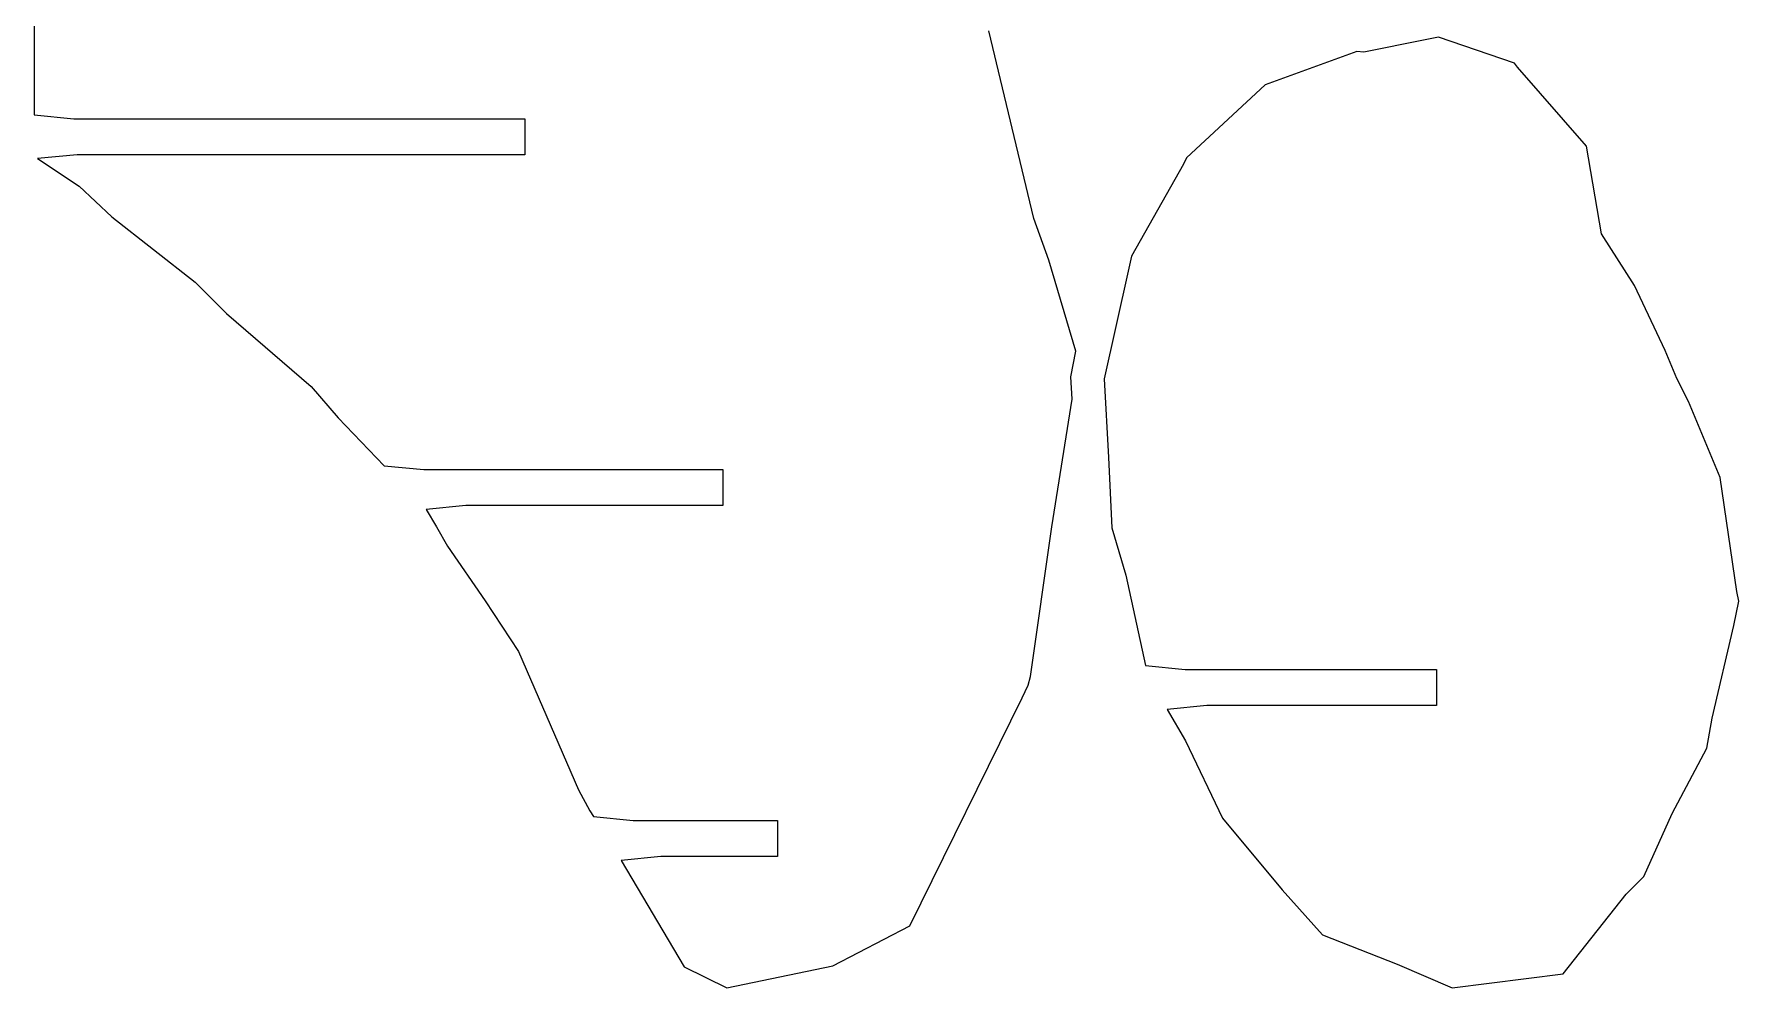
# Model space of a CAD drawing. Header units: inches. Extents: x -5 to 455, y 101 to 489.
# Drawn here: x 263.6 to 455.1, y 101.5 to 208.7 of the extents above; entities that cross this region are included whole.
import ezdxf

# ---------------------------------------------------------------- set-up
doc = ezdxf.new("R2010")
doc.units = ezdxf.units.IN
doc.header["$MEASUREMENT"] = 0
doc.layers.add('boundary', color=7, linetype='Continuous')

# ---------------------------------------------------------------- blocks, each defined once
blk = doc.blocks.new('block 139')
at = {"layer": 'boundary', "color": 5, "lineweight": 25, "true_color": 0x0000ff}
for points in [[(336.62, 103.87), (341.42, 101.49)], [(336.62, 103.87), (341.42, 101.49)], [(336.62, 103.87), (336.62, 103.87)], [(341.42, 101.49), (341.42, 101.49)]]:
    blk.add_lwpolyline(points, dxfattribs=at)
blk = doc.blocks.new('block 140')
at = {"layer": 'boundary', "color": 5, "lineweight": 25, "true_color": 0x0000ff}
for points in [[(341.42, 101.49), (353.32, 103.98)], [(341.42, 101.49), (353.32, 103.98)], [(353.32, 103.98), (353.32, 103.98)], [(341.42, 101.49), (341.42, 101.49)]]:
    blk.add_lwpolyline(points, dxfattribs=at)
blk = doc.blocks.new('block 141')
at = {"layer": 'boundary', "color": 5, "lineweight": 25, "true_color": 0x0000ff}
for points in [[(353.32, 103.98), (361.96, 108.47)], [(353.32, 103.98), (361.96, 108.47)], [(361.96, 108.47), (361.96, 108.47)], [(353.32, 103.98), (353.32, 103.98)]]:
    blk.add_lwpolyline(points, dxfattribs=at)
blk = doc.blocks.new('block 142')
at = {"layer": 'boundary', "color": 5, "lineweight": 25, "true_color": 0x0000ff}
for points in [[(361.96, 108.47), (374.58, 134.07)], [(361.96, 108.47), (374.58, 134.07)], [(374.58, 134.07), (374.58, 134.07)], [(361.96, 108.47), (361.96, 108.47)]]:
    blk.add_lwpolyline(points, dxfattribs=at)
blk = doc.blocks.new('block 143')
at = {"layer": 'boundary', "color": 5, "lineweight": 25, "true_color": 0x0000ff}
for points in [[(374.58, 134.07), (375.28, 135.5)], [(374.58, 134.07), (375.28, 135.5)], [(375.28, 135.5), (375.28, 135.5)], [(374.58, 134.07), (374.58, 134.07)]]:
    blk.add_lwpolyline(points, dxfattribs=at)
blk = doc.blocks.new('block 144')
at = {"layer": 'boundary', "color": 5, "lineweight": 25, "true_color": 0x0000ff}
for points in [[(375.28, 135.5), (375.52, 136.48)], [(375.28, 135.5), (375.52, 136.48)], [(375.52, 136.48), (375.52, 136.48)], [(375.28, 135.5), (375.28, 135.5)]]:
    blk.add_lwpolyline(points, dxfattribs=at)
blk = doc.blocks.new('block 145')
at = {"layer": 'boundary', "color": 5, "lineweight": 25, "true_color": 0x0000ff}
for points in [[(375.52, 136.48), (377.92, 153.29)], [(375.52, 136.48), (377.92, 153.29)], [(377.92, 153.29), (377.92, 153.29)], [(375.52, 136.48), (375.52, 136.48)]]:
    blk.add_lwpolyline(points, dxfattribs=at)
blk = doc.blocks.new('block 146')
at = {"layer": 'boundary', "color": 5, "lineweight": 25, "true_color": 0x0000ff}
for points in [[(377.92, 153.29), (380.22, 167.66)], [(377.92, 153.29), (380.22, 167.66)], [(380.22, 167.66), (380.22, 167.66)], [(377.92, 153.29), (377.92, 153.29)]]:
    blk.add_lwpolyline(points, dxfattribs=at)
blk = doc.blocks.new('block 147')
at = {"layer": 'boundary', "color": 5, "lineweight": 25, "true_color": 0x0000ff}
for points in [[(380.22, 167.66), (380.07, 170.14)], [(380.22, 167.66), (380.07, 170.14)], [(380.07, 170.14), (380.07, 170.14)], [(380.22, 167.66), (380.22, 167.66)]]:
    blk.add_lwpolyline(points, dxfattribs=at)
blk = doc.blocks.new('block 148')
at = {"layer": 'boundary', "color": 5, "lineweight": 25, "true_color": 0x0000ff}
for points in [[(380.07, 170.14), (380.62, 173.05)], [(380.07, 170.14), (380.62, 173.05)], [(380.62, 173.05), (380.62, 173.05)], [(380.07, 170.14), (380.07, 170.14)]]:
    blk.add_lwpolyline(points, dxfattribs=at)
blk = doc.blocks.new('block 149')
at = {"layer": 'boundary', "color": 5, "lineweight": 25, "true_color": 0x0000ff}
for points in [[(380.62, 173.05), (377.59, 183.26)], [(380.62, 173.05), (377.59, 183.26)], [(377.59, 183.26), (377.59, 183.26)], [(380.62, 173.05), (380.62, 173.05)]]:
    blk.add_lwpolyline(points, dxfattribs=at)
blk = doc.blocks.new('block 150')
at = {"layer": 'boundary', "color": 5, "lineweight": 25, "true_color": 0x0000ff}
for points in [[(377.59, 183.26), (375.92, 187.94)], [(377.59, 183.26), (375.92, 187.94)], [(375.92, 187.94), (375.92, 187.94)], [(377.59, 183.26), (377.59, 183.26)]]:
    blk.add_lwpolyline(points, dxfattribs=at)
blk = doc.blocks.new('block 151')
at = {"layer": 'boundary', "color": 5, "lineweight": 25, "true_color": 0x0000ff}
for points in [[(375.92, 187.94), (370.85, 209.02)], [(375.92, 187.94), (370.85, 209.02)], [(370.85, 209.02), (370.85, 209.02)], [(375.92, 187.94), (375.92, 187.94)]]:
    blk.add_lwpolyline(points, dxfattribs=at)
blk = doc.blocks.new('block 201')
at = {"layer": 'boundary', "color": 5, "lineweight": 25, "true_color": 0x0000ff}
for points in [[(263.55, 234.11), (263.55, 199.6)], [(263.55, 234.11), (263.55, 199.6)], [(263.55, 234.11), (263.55, 234.11)], [(263.55, 199.6), (263.55, 199.6)]]:
    blk.add_lwpolyline(points, dxfattribs=at)
blk = doc.blocks.new('block 202')
at = {"layer": 'boundary', "color": 5, "lineweight": 25, "true_color": 0x0000ff}
for points in [[(263.55, 199.6), (268.01, 199.16)], [(263.55, 199.6), (268.01, 199.16)], [(263.55, 199.6), (263.55, 199.6)], [(268.01, 199.16), (268.01, 199.16)]]:
    blk.add_lwpolyline(points, dxfattribs=at)
blk = doc.blocks.new('block 203')
at = {"layer": 'boundary', "color": 5, "lineweight": 25, "true_color": 0x0000ff}
for points in [[(268.01, 199.16), (318.7, 199.16)], [(268.01, 199.16), (318.7, 199.16)], [(268.01, 199.16), (268.01, 199.16)], [(318.7, 199.16), (318.7, 199.16)]]:
    blk.add_lwpolyline(points, dxfattribs=at)
blk = doc.blocks.new('block 204')
at = {"layer": 'boundary', "color": 5, "lineweight": 25, "true_color": 0x0000ff}
for points in [[(318.7, 199.16), (318.7, 195.11)], [(318.7, 199.16), (318.7, 195.11)], [(318.7, 199.16), (318.7, 199.16)], [(318.7, 195.11), (318.7, 195.11)]]:
    blk.add_lwpolyline(points, dxfattribs=at)
blk = doc.blocks.new('block 205')
at = {"layer": 'boundary', "color": 5, "lineweight": 25, "true_color": 0x0000ff}
for points in [[(318.7, 195.11), (268.38, 195.11)], [(318.7, 195.11), (268.38, 195.11)], [(268.38, 195.11), (268.38, 195.11)], [(318.7, 195.11), (318.7, 195.11)]]:
    blk.add_lwpolyline(points, dxfattribs=at)
blk = doc.blocks.new('block 206')
at = {"layer": 'boundary', "color": 5, "lineweight": 25, "true_color": 0x0000ff}
for points in [[(268.38, 195.11), (263.93, 194.67)], [(268.38, 195.11), (263.93, 194.67)], [(263.93, 194.67), (263.93, 194.67)], [(268.38, 195.11), (268.38, 195.11)]]:
    blk.add_lwpolyline(points, dxfattribs=at)
blk = doc.blocks.new('block 207')
at = {"layer": 'boundary', "color": 5, "lineweight": 25, "true_color": 0x0000ff}
for points in [[(263.93, 194.67), (268.62, 191.58)], [(263.93, 194.67), (268.62, 191.58)], [(263.93, 194.67), (263.93, 194.67)], [(268.62, 191.58), (268.62, 191.58)]]:
    blk.add_lwpolyline(points, dxfattribs=at)
blk = doc.blocks.new('block 208')
at = {"layer": 'boundary', "color": 5, "lineweight": 25, "true_color": 0x0000ff}
for points in [[(268.62, 191.58), (272.29, 188.13)], [(268.62, 191.58), (272.29, 188.13)], [(268.62, 191.58), (268.62, 191.58)], [(272.29, 188.13), (272.29, 188.13)]]:
    blk.add_lwpolyline(points, dxfattribs=at)
blk = doc.blocks.new('block 209')
at = {"layer": 'boundary', "color": 5, "lineweight": 25, "true_color": 0x0000ff}
for points in [[(272.29, 188.13), (281.65, 180.8)], [(272.29, 188.13), (281.65, 180.8)], [(272.29, 188.13), (272.29, 188.13)], [(281.65, 180.8), (281.65, 180.8)]]:
    blk.add_lwpolyline(points, dxfattribs=at)
blk = doc.blocks.new('block 210')
at = {"layer": 'boundary', "color": 5, "lineweight": 25, "true_color": 0x0000ff}
for points in [[(281.65, 180.8), (285.18, 177.27)], [(281.65, 180.8), (285.18, 177.27)], [(281.65, 180.8), (281.65, 180.8)], [(285.18, 177.27), (285.18, 177.27)]]:
    blk.add_lwpolyline(points, dxfattribs=at)
blk = doc.blocks.new('block 211')
at = {"layer": 'boundary', "color": 5, "lineweight": 25, "true_color": 0x0000ff}
for points in [[(285.18, 177.27), (294.68, 169.08)], [(285.18, 177.27), (294.68, 169.08)], [(285.18, 177.27), (285.18, 177.27)], [(294.68, 169.08), (294.68, 169.08)]]:
    blk.add_lwpolyline(points, dxfattribs=at)
blk = doc.blocks.new('block 212')
at = {"layer": 'boundary', "color": 5, "lineweight": 25, "true_color": 0x0000ff}
for points in [[(294.68, 169.08), (297.74, 165.56)], [(294.68, 169.08), (297.74, 165.56)], [(294.68, 169.08), (294.68, 169.08)], [(297.74, 165.56), (297.74, 165.56)]]:
    blk.add_lwpolyline(points, dxfattribs=at)
blk = doc.blocks.new('block 213')
at = {"layer": 'boundary', "color": 5, "lineweight": 25, "true_color": 0x0000ff}
for points in [[(297.74, 165.56), (302.9, 160.17)], [(297.74, 165.56), (302.9, 160.17)], [(297.74, 165.56), (297.74, 165.56)], [(302.9, 160.17), (302.9, 160.17)]]:
    blk.add_lwpolyline(points, dxfattribs=at)
blk = doc.blocks.new('block 214')
at = {"layer": 'boundary', "color": 5, "lineweight": 25, "true_color": 0x0000ff}
for points in [[(302.9, 160.17), (307.36, 159.73)], [(302.9, 160.17), (307.36, 159.73)], [(302.9, 160.17), (302.9, 160.17)], [(307.36, 159.73), (307.36, 159.73)]]:
    blk.add_lwpolyline(points, dxfattribs=at)
blk = doc.blocks.new('block 215')
at = {"layer": 'boundary', "color": 5, "lineweight": 25, "true_color": 0x0000ff}
for points in [[(307.36, 159.73), (340.96, 159.73)], [(307.36, 159.73), (340.96, 159.73)], [(307.36, 159.73), (307.36, 159.73)], [(340.96, 159.73), (340.96, 159.73)]]:
    blk.add_lwpolyline(points, dxfattribs=at)
blk = doc.blocks.new('block 216')
at = {"layer": 'boundary', "color": 5, "lineweight": 25, "true_color": 0x0000ff}
for points in [[(340.96, 159.73), (340.96, 155.68)], [(340.96, 159.73), (340.96, 155.68)], [(340.96, 159.73), (340.96, 159.73)], [(340.96, 155.68), (340.96, 155.68)]]:
    blk.add_lwpolyline(points, dxfattribs=at)
blk = doc.blocks.new('block 217')
at = {"layer": 'boundary', "color": 5, "lineweight": 25, "true_color": 0x0000ff}
for points in [[(340.96, 155.68), (312.07, 155.68)], [(340.96, 155.68), (312.07, 155.68)], [(312.07, 155.68), (312.07, 155.68)], [(340.96, 155.68), (340.96, 155.68)]]:
    blk.add_lwpolyline(points, dxfattribs=at)
blk = doc.blocks.new('block 218')
at = {"layer": 'boundary', "color": 5, "lineweight": 25, "true_color": 0x0000ff}
for points in [[(312.07, 155.68), (307.62, 155.24)], [(312.07, 155.68), (307.62, 155.24)], [(307.62, 155.24), (307.62, 155.24)], [(312.07, 155.68), (312.07, 155.68)]]:
    blk.add_lwpolyline(points, dxfattribs=at)
blk = doc.blocks.new('block 219')
at = {"layer": 'boundary', "color": 5, "lineweight": 25, "true_color": 0x0000ff}
for points in [[(307.62, 155.24), (308.78, 153.28)], [(307.62, 155.24), (308.78, 153.28)], [(307.62, 155.24), (307.62, 155.24)], [(308.78, 153.28), (308.78, 153.28)]]:
    blk.add_lwpolyline(points, dxfattribs=at)
blk = doc.blocks.new('block 220')
at = {"layer": 'boundary', "color": 5, "lineweight": 25, "true_color": 0x0000ff}
for points in [[(308.78, 153.28), (310.03, 151.13)], [(308.78, 153.28), (310.03, 151.13)], [(308.78, 153.28), (308.78, 153.28)], [(310.03, 151.13), (310.03, 151.13)]]:
    blk.add_lwpolyline(points, dxfattribs=at)
blk = doc.blocks.new('block 221')
at = {"layer": 'boundary', "color": 5, "lineweight": 25, "true_color": 0x0000ff}
for points in [[(310.03, 151.13), (314.24, 144.99)], [(310.03, 151.13), (314.24, 144.99)], [(310.03, 151.13), (310.03, 151.13)], [(314.24, 144.99), (314.24, 144.99)]]:
    blk.add_lwpolyline(points, dxfattribs=at)
blk = doc.blocks.new('block 222')
at = {"layer": 'boundary', "color": 5, "lineweight": 25, "true_color": 0x0000ff}
for points in [[(314.24, 144.99), (317.99, 139.3)], [(314.24, 144.99), (317.99, 139.3)], [(314.24, 144.99), (314.24, 144.99)], [(317.99, 139.3), (317.99, 139.3)]]:
    blk.add_lwpolyline(points, dxfattribs=at)
blk = doc.blocks.new('block 223')
at = {"layer": 'boundary', "color": 5, "lineweight": 25, "true_color": 0x0000ff}
for points in [[(317.99, 139.3), (324.74, 123.76)], [(317.99, 139.3), (324.74, 123.76)], [(317.99, 139.3), (317.99, 139.3)], [(324.74, 123.76), (324.74, 123.76)]]:
    blk.add_lwpolyline(points, dxfattribs=at)
blk = doc.blocks.new('block 224')
at = {"layer": 'boundary', "color": 5, "lineweight": 25, "true_color": 0x0000ff}
for points in [[(324.74, 123.76), (326, 121.39)], [(324.74, 123.76), (326, 121.39)], [(324.74, 123.76), (324.74, 123.76)], [(326, 121.39), (326, 121.39)]]:
    blk.add_lwpolyline(points, dxfattribs=at)
blk = doc.blocks.new('block 225')
at = {"layer": 'boundary', "color": 5, "lineweight": 25, "true_color": 0x0000ff}
for points in [[(326, 121.39), (326.43, 120.73)], [(326, 121.39), (326.43, 120.73)], [(326, 121.39), (326, 121.39)], [(326.43, 120.73), (326.43, 120.73)]]:
    blk.add_lwpolyline(points, dxfattribs=at)
blk = doc.blocks.new('block 226')
at = {"layer": 'boundary', "color": 5, "lineweight": 25, "true_color": 0x0000ff}
for points in [[(326.43, 120.73), (330.88, 120.29)], [(326.43, 120.73), (330.88, 120.29)], [(326.43, 120.73), (326.43, 120.73)], [(330.88, 120.29), (330.88, 120.29)]]:
    blk.add_lwpolyline(points, dxfattribs=at)
blk = doc.blocks.new('block 227')
at = {"layer": 'boundary', "color": 5, "lineweight": 25, "true_color": 0x0000ff}
for points in [[(330.88, 120.29), (347.08, 120.29)], [(330.88, 120.29), (347.08, 120.29)], [(330.88, 120.29), (330.88, 120.29)], [(347.08, 120.29), (347.08, 120.29)]]:
    blk.add_lwpolyline(points, dxfattribs=at)
blk = doc.blocks.new('block 228')
at = {"layer": 'boundary', "color": 5, "lineweight": 25, "true_color": 0x0000ff}
for points in [[(347.08, 120.29), (347.08, 116.24)], [(347.08, 120.29), (347.08, 116.24)], [(347.08, 120.29), (347.08, 120.29)], [(347.08, 116.24), (347.08, 116.24)]]:
    blk.add_lwpolyline(points, dxfattribs=at)
blk = doc.blocks.new('block 229')
at = {"layer": 'boundary', "color": 5, "lineweight": 25, "true_color": 0x0000ff}
for points in [[(347.08, 116.24), (333.97, 116.24)], [(347.08, 116.24), (333.97, 116.24)], [(333.97, 116.24), (333.97, 116.24)], [(347.08, 116.24), (347.08, 116.24)]]:
    blk.add_lwpolyline(points, dxfattribs=at)
blk = doc.blocks.new('block 230')
at = {"layer": 'boundary', "color": 5, "lineweight": 25, "true_color": 0x0000ff}
for points in [[(333.97, 116.24), (329.52, 115.8)], [(333.97, 116.24), (329.52, 115.8)], [(329.52, 115.8), (329.52, 115.8)], [(333.97, 116.24), (333.97, 116.24)]]:
    blk.add_lwpolyline(points, dxfattribs=at)
blk = doc.blocks.new('block 231')
at = {"layer": 'boundary', "color": 5, "lineweight": 25, "true_color": 0x0000ff}
for points in [[(329.52, 115.8), (336.62, 103.87)], [(329.52, 115.8), (336.62, 103.87)], [(329.52, 115.8), (329.52, 115.8)], [(336.62, 103.87), (336.62, 103.87)]]:
    blk.add_lwpolyline(points, dxfattribs=at)
blk = doc.blocks.new('block 327')
at = {"layer": 'boundary', "color": 5, "lineweight": 25, "true_color": 0x0000ff}
for points in [[(397.11, 120.56), (403.83, 112.49)], [(397.11, 120.56), (403.83, 112.49)], [(397.11, 120.56), (397.11, 120.56)], [(403.83, 112.49), (403.83, 112.49)]]:
    blk.add_lwpolyline(points, dxfattribs=at)
blk = doc.blocks.new('block 328')
at = {"layer": 'boundary', "color": 5, "lineweight": 25, "true_color": 0x0000ff}
for points in [[(403.83, 112.49), (408.34, 107.46)], [(403.83, 112.49), (408.34, 107.46)], [(403.83, 112.49), (403.83, 112.49)], [(408.34, 107.46), (408.34, 107.46)]]:
    blk.add_lwpolyline(points, dxfattribs=at)
blk = doc.blocks.new('block 329')
at = {"layer": 'boundary', "color": 5, "lineweight": 25, "true_color": 0x0000ff}
for points in [[(408.34, 107.46), (416.75, 104.15)], [(408.34, 107.46), (416.75, 104.15)], [(408.34, 107.46), (408.34, 107.46)], [(416.75, 104.15), (416.75, 104.15)]]:
    blk.add_lwpolyline(points, dxfattribs=at)
blk = doc.blocks.new('block 330')
at = {"layer": 'boundary', "color": 5, "lineweight": 25, "true_color": 0x0000ff}
for points in [[(416.75, 104.15), (422.91, 101.49)], [(416.75, 104.15), (422.91, 101.49)], [(416.75, 104.15), (416.75, 104.15)], [(422.91, 101.49), (422.91, 101.49)]]:
    blk.add_lwpolyline(points, dxfattribs=at)
blk = doc.blocks.new('block 331')
at = {"layer": 'boundary', "color": 5, "lineweight": 25, "true_color": 0x0000ff}
for points in [[(422.91, 101.49), (435.41, 103.06)], [(422.91, 101.49), (435.41, 103.06)], [(435.41, 103.06), (435.41, 103.06)], [(422.91, 101.49), (422.91, 101.49)]]:
    blk.add_lwpolyline(points, dxfattribs=at)
blk = doc.blocks.new('block 332')
at = {"layer": 'boundary', "color": 5, "lineweight": 25, "true_color": 0x0000ff}
for points in [[(435.41, 103.06), (442.46, 112.02)], [(435.41, 103.06), (442.46, 112.02)], [(442.46, 112.02), (442.46, 112.02)], [(435.41, 103.06), (435.41, 103.06)]]:
    blk.add_lwpolyline(points, dxfattribs=at)
blk = doc.blocks.new('block 333')
at = {"layer": 'boundary', "color": 5, "lineweight": 25, "true_color": 0x0000ff}
for points in [[(442.46, 112.02), (444.45, 114.02)], [(442.46, 112.02), (444.45, 114.02)], [(444.45, 114.02), (444.45, 114.02)], [(442.46, 112.02), (442.46, 112.02)]]:
    blk.add_lwpolyline(points, dxfattribs=at)
blk = doc.blocks.new('block 334')
at = {"layer": 'boundary', "color": 5, "lineweight": 25, "true_color": 0x0000ff}
for points in [[(444.45, 114.02), (447.65, 121.1)], [(444.45, 114.02), (447.65, 121.1)], [(447.65, 121.1), (447.65, 121.1)], [(444.45, 114.02), (444.45, 114.02)]]:
    blk.add_lwpolyline(points, dxfattribs=at)
blk = doc.blocks.new('block 335')
at = {"layer": 'boundary', "color": 5, "lineweight": 25, "true_color": 0x0000ff}
for points in [[(447.65, 121.1), (451.54, 128.43)], [(447.65, 121.1), (451.54, 128.43)], [(451.54, 128.43), (451.54, 128.43)], [(447.65, 121.1), (447.65, 121.1)]]:
    blk.add_lwpolyline(points, dxfattribs=at)
blk = doc.blocks.new('block 336')
at = {"layer": 'boundary', "color": 5, "lineweight": 25, "true_color": 0x0000ff}
for points in [[(451.54, 128.43), (452.14, 131.79)], [(451.54, 128.43), (452.14, 131.79)], [(452.14, 131.79), (452.14, 131.79)], [(451.54, 128.43), (451.54, 128.43)]]:
    blk.add_lwpolyline(points, dxfattribs=at)
blk = doc.blocks.new('block 337')
at = {"layer": 'boundary', "color": 5, "lineweight": 25, "true_color": 0x0000ff}
for points in [[(452.14, 131.79), (454.56, 142.22)], [(452.14, 131.79), (454.56, 142.22)], [(454.56, 142.22), (454.56, 142.22)], [(452.14, 131.79), (452.14, 131.79)]]:
    blk.add_lwpolyline(points, dxfattribs=at)
blk = doc.blocks.new('block 338')
at = {"layer": 'boundary', "color": 5, "lineweight": 25, "true_color": 0x0000ff}
for points in [[(454.56, 142.22), (455.14, 144.95)], [(454.56, 142.22), (455.14, 144.95)], [(455.14, 144.95), (455.14, 144.95)], [(454.56, 142.22), (454.56, 142.22)]]:
    blk.add_lwpolyline(points, dxfattribs=at)
blk = doc.blocks.new('block 339')
at = {"layer": 'boundary', "color": 5, "lineweight": 25, "true_color": 0x0000ff}
for points in [[(455.14, 144.95), (454.91, 146.04)], [(455.14, 144.95), (454.91, 146.04)], [(454.91, 146.04), (454.91, 146.04)], [(455.14, 144.95), (455.14, 144.95)]]:
    blk.add_lwpolyline(points, dxfattribs=at)
blk = doc.blocks.new('block 340')
at = {"layer": 'boundary', "color": 5, "lineweight": 25, "true_color": 0x0000ff}
for points in [[(454.91, 146.04), (453.02, 158.86)], [(454.91, 146.04), (453.02, 158.86)], [(453.02, 158.86), (453.02, 158.86)], [(454.91, 146.04), (454.91, 146.04)]]:
    blk.add_lwpolyline(points, dxfattribs=at)
blk = doc.blocks.new('block 341')
at = {"layer": 'boundary', "color": 5, "lineweight": 25, "true_color": 0x0000ff}
for points in [[(453.02, 158.86), (449.48, 167.38)], [(453.02, 158.86), (449.48, 167.38)], [(449.48, 167.38), (449.48, 167.38)], [(453.02, 158.86), (453.02, 158.86)]]:
    blk.add_lwpolyline(points, dxfattribs=at)
blk = doc.blocks.new('block 342')
at = {"layer": 'boundary', "color": 5, "lineweight": 25, "true_color": 0x0000ff}
for points in [[(449.48, 167.38), (448.15, 169.98)], [(449.48, 167.38), (448.15, 169.98)], [(448.15, 169.98), (448.15, 169.98)], [(449.48, 167.38), (449.48, 167.38)]]:
    blk.add_lwpolyline(points, dxfattribs=at)
blk = doc.blocks.new('block 343')
at = {"layer": 'boundary', "color": 5, "lineweight": 25, "true_color": 0x0000ff}
for points in [[(448.15, 169.98), (446.84, 173.13)], [(448.15, 169.98), (446.84, 173.13)], [(446.84, 173.13), (446.84, 173.13)], [(448.15, 169.98), (448.15, 169.98)]]:
    blk.add_lwpolyline(points, dxfattribs=at)
blk = doc.blocks.new('block 344')
at = {"layer": 'boundary', "color": 5, "lineweight": 25, "true_color": 0x0000ff}
for points in [[(446.84, 173.13), (443.4, 180.43)], [(446.84, 173.13), (443.4, 180.43)], [(443.4, 180.43), (443.4, 180.43)], [(446.84, 173.13), (446.84, 173.13)]]:
    blk.add_lwpolyline(points, dxfattribs=at)
blk = doc.blocks.new('block 345')
at = {"layer": 'boundary', "color": 5, "lineweight": 25, "true_color": 0x0000ff}
for points in [[(443.4, 180.43), (439.71, 186.22)], [(443.4, 180.43), (439.71, 186.22)], [(439.71, 186.22), (439.71, 186.22)], [(443.4, 180.43), (443.4, 180.43)]]:
    blk.add_lwpolyline(points, dxfattribs=at)
blk = doc.blocks.new('block 346')
at = {"layer": 'boundary', "color": 5, "lineweight": 25, "true_color": 0x0000ff}
for points in [[(439.71, 186.22), (438.01, 196.06)], [(439.71, 186.22), (438.01, 196.06)], [(438.01, 196.06), (438.01, 196.06)], [(439.71, 186.22), (439.71, 186.22)]]:
    blk.add_lwpolyline(points, dxfattribs=at)
blk = doc.blocks.new('block 347')
at = {"layer": 'boundary', "color": 5, "lineweight": 25, "true_color": 0x0000ff}
for points in [[(438.01, 196.06), (430.27, 204.97)], [(438.01, 196.06), (430.27, 204.97)], [(430.27, 204.97), (430.27, 204.97)], [(438.01, 196.06), (438.01, 196.06)]]:
    blk.add_lwpolyline(points, dxfattribs=at)
blk = doc.blocks.new('block 348')
at = {"layer": 'boundary', "color": 5, "lineweight": 25, "true_color": 0x0000ff}
for points in [[(430.27, 204.97), (429.92, 205.4)], [(430.27, 204.97), (429.92, 205.4)], [(429.92, 205.4), (429.92, 205.4)], [(430.27, 204.97), (430.27, 204.97)]]:
    blk.add_lwpolyline(points, dxfattribs=at)
blk = doc.blocks.new('block 349')
at = {"layer": 'boundary', "color": 5, "lineweight": 25, "true_color": 0x0000ff}
for points in [[(429.92, 205.4), (421.4, 208.32)], [(429.92, 205.4), (421.4, 208.32)], [(421.4, 208.32), (421.4, 208.32)], [(429.92, 205.4), (429.92, 205.4)]]:
    blk.add_lwpolyline(points, dxfattribs=at)
blk = doc.blocks.new('block 350')
at = {"layer": 'boundary', "color": 5, "lineweight": 25, "true_color": 0x0000ff}
for points in [[(421.4, 208.32), (419.88, 208.01)], [(421.4, 208.32), (419.88, 208.01)], [(419.88, 208.01), (419.88, 208.01)], [(421.4, 208.32), (421.4, 208.32)]]:
    blk.add_lwpolyline(points, dxfattribs=at)
blk = doc.blocks.new('block 351')
at = {"layer": 'boundary', "color": 5, "lineweight": 25, "true_color": 0x0000ff}
for points in [[(419.88, 208.01), (412.98, 206.63)], [(419.88, 208.01), (412.98, 206.63)], [(419.88, 208.01), (419.88, 208.01)], [(412.98, 206.63), (412.98, 206.63)]]:
    blk.add_lwpolyline(points, dxfattribs=at)
blk = doc.blocks.new('block 352')
at = {"layer": 'boundary', "color": 5, "lineweight": 25, "true_color": 0x0000ff}
for points in [[(412.98, 206.63), (412.2, 206.7)], [(412.98, 206.63), (412.2, 206.7)], [(412.2, 206.7), (412.2, 206.7)], [(412.98, 206.63), (412.98, 206.63)]]:
    blk.add_lwpolyline(points, dxfattribs=at)
blk = doc.blocks.new('block 353')
at = {"layer": 'boundary', "color": 5, "lineweight": 25, "true_color": 0x0000ff}
for points in [[(412.2, 206.7), (401.92, 202.96)], [(412.2, 206.7), (401.92, 202.96)], [(412.2, 206.7), (412.2, 206.7)], [(401.92, 202.96), (401.92, 202.96)]]:
    blk.add_lwpolyline(points, dxfattribs=at)
blk = doc.blocks.new('block 354')
at = {"layer": 'boundary', "color": 5, "lineweight": 25, "true_color": 0x0000ff}
for points in [[(401.92, 202.96), (393.07, 194.77)], [(401.92, 202.96), (393.07, 194.77)], [(401.92, 202.96), (401.92, 202.96)], [(393.07, 194.77), (393.07, 194.77)]]:
    blk.add_lwpolyline(points, dxfattribs=at)
blk = doc.blocks.new('block 355')
at = {"layer": 'boundary', "color": 5, "lineweight": 25, "true_color": 0x0000ff}
for points in [[(393.07, 194.77), (392.73, 194.07)], [(393.07, 194.77), (392.73, 194.07)], [(392.73, 194.07), (392.73, 194.07)], [(393.07, 194.77), (393.07, 194.77)]]:
    blk.add_lwpolyline(points, dxfattribs=at)
blk = doc.blocks.new('block 356')
at = {"layer": 'boundary', "color": 5, "lineweight": 25, "true_color": 0x0000ff}
for points in [[(392.73, 194.07), (386.87, 183.71)], [(392.73, 194.07), (386.87, 183.71)], [(392.73, 194.07), (392.73, 194.07)], [(386.87, 183.71), (386.87, 183.71)]]:
    blk.add_lwpolyline(points, dxfattribs=at)
blk = doc.blocks.new('block 357')
at = {"layer": 'boundary', "color": 5, "lineweight": 25, "true_color": 0x0000ff}
for points in [[(386.87, 183.71), (386.52, 182.04)], [(386.87, 183.71), (386.52, 182.04)], [(386.52, 182.04), (386.52, 182.04)], [(386.87, 183.71), (386.87, 183.71)]]:
    blk.add_lwpolyline(points, dxfattribs=at)
blk = doc.blocks.new('block 358')
at = {"layer": 'boundary', "color": 5, "lineweight": 25, "true_color": 0x0000ff}
for points in [[(386.52, 182.04), (383.8, 169.92)], [(386.52, 182.04), (383.8, 169.92)], [(386.52, 182.04), (386.52, 182.04)], [(383.8, 169.92), (383.8, 169.92)]]:
    blk.add_lwpolyline(points, dxfattribs=at)
blk = doc.blocks.new('block 359')
at = {"layer": 'boundary', "color": 5, "lineweight": 25, "true_color": 0x0000ff}
for points in [[(383.8, 169.92), (384.28, 161.08)], [(383.8, 169.92), (384.28, 161.08)], [(383.8, 169.92), (383.8, 169.92)], [(384.28, 161.08), (384.28, 161.08)]]:
    blk.add_lwpolyline(points, dxfattribs=at)
blk = doc.blocks.new('block 360')
at = {"layer": 'boundary', "color": 5, "lineweight": 25, "true_color": 0x0000ff}
for points in [[(384.28, 161.08), (384.68, 153.18)], [(384.28, 161.08), (384.68, 153.18)], [(384.28, 161.08), (384.28, 161.08)], [(384.68, 153.18), (384.68, 153.18)]]:
    blk.add_lwpolyline(points, dxfattribs=at)
blk = doc.blocks.new('block 361')
at = {"layer": 'boundary', "color": 5, "lineweight": 25, "true_color": 0x0000ff}
for points in [[(384.68, 153.18), (386.23, 147.87)], [(384.68, 153.18), (386.23, 147.87)], [(384.68, 153.18), (384.68, 153.18)], [(386.23, 147.87), (386.23, 147.87)]]:
    blk.add_lwpolyline(points, dxfattribs=at)
blk = doc.blocks.new('block 362')
at = {"layer": 'boundary', "color": 5, "lineweight": 25, "true_color": 0x0000ff}
for points in [[(386.23, 147.87), (388.46, 137.72)], [(386.23, 147.87), (388.46, 137.72)], [(386.23, 147.87), (386.23, 147.87)], [(388.46, 137.72), (388.46, 137.72)]]:
    blk.add_lwpolyline(points, dxfattribs=at)
blk = doc.blocks.new('block 363')
at = {"layer": 'boundary', "color": 5, "lineweight": 25, "true_color": 0x0000ff}
for points in [[(388.46, 137.72), (392.92, 137.28)], [(388.46, 137.72), (392.92, 137.28)], [(388.46, 137.72), (388.46, 137.72)], [(392.92, 137.28), (392.92, 137.28)]]:
    blk.add_lwpolyline(points, dxfattribs=at)
blk = doc.blocks.new('block 364')
at = {"layer": 'boundary', "color": 5, "lineweight": 25, "true_color": 0x0000ff}
for points in [[(392.92, 137.28), (421.16, 137.28)], [(392.92, 137.28), (421.16, 137.28)], [(392.92, 137.28), (392.92, 137.28)], [(421.16, 137.28), (421.16, 137.28)]]:
    blk.add_lwpolyline(points, dxfattribs=at)
blk = doc.blocks.new('block 365')
at = {"layer": 'boundary', "color": 5, "lineweight": 25, "true_color": 0x0000ff}
for points in [[(421.16, 137.28), (421.16, 133.23)], [(421.16, 137.28), (421.16, 133.23)], [(421.16, 137.28), (421.16, 137.28)], [(421.16, 133.23), (421.16, 133.23)]]:
    blk.add_lwpolyline(points, dxfattribs=at)
blk = doc.blocks.new('block 366')
at = {"layer": 'boundary', "color": 5, "lineweight": 25, "true_color": 0x0000ff}
for points in [[(421.16, 133.23), (395.35, 133.23)], [(421.16, 133.23), (395.35, 133.23)], [(395.35, 133.23), (395.35, 133.23)], [(421.16, 133.23), (421.16, 133.23)]]:
    blk.add_lwpolyline(points, dxfattribs=at)
blk = doc.blocks.new('block 367')
at = {"layer": 'boundary', "color": 5, "lineweight": 25, "true_color": 0x0000ff}
for points in [[(395.35, 133.23), (390.89, 132.79)], [(395.35, 133.23), (390.89, 132.79)], [(390.89, 132.79), (390.89, 132.79)], [(395.35, 133.23), (395.35, 133.23)]]:
    blk.add_lwpolyline(points, dxfattribs=at)
blk = doc.blocks.new('block 368')
at = {"layer": 'boundary', "color": 5, "lineweight": 25, "true_color": 0x0000ff}
for points in [[(390.89, 132.79), (392.94, 129.25)], [(390.89, 132.79), (392.94, 129.25)], [(390.89, 132.79), (390.89, 132.79)], [(392.94, 129.25), (392.94, 129.25)]]:
    blk.add_lwpolyline(points, dxfattribs=at)
blk = doc.blocks.new('block 369')
at = {"layer": 'boundary', "color": 5, "lineweight": 25, "true_color": 0x0000ff}
for points in [[(392.94, 129.25), (397.11, 120.56)], [(392.94, 129.25), (397.11, 120.56)], [(392.94, 129.25), (392.94, 129.25)], [(397.11, 120.56), (397.11, 120.56)]]:
    blk.add_lwpolyline(points, dxfattribs=at)

msp = doc.modelspace()

# ---------------------------------------------------------------- block references
at = {"layer": 'boundary'}
for name in ['block 201', 'block 151', 'block 351', 'block 350', 'block 349', 'block 353', 'block 352', 'block 348', 'block 347', 'block 354', 'block 202', 'block 203', 'block 204', 'block 346', 'block 206', 'block 207', 'block 205', 'block 356', 'block 355', 'block 208', 'block 209', 'block 150', 'block 345', 'block 149', 'block 358', 'block 357', 'block 210', 'block 344', 'block 211', 'block 148', 'block 343', 'block 212', 'block 147', 'block 359', 'block 342', 'block 146', 'block 341', 'block 213', 'block 360', 'block 214', 'block 215', 'block 216', 'block 340', 'block 218', 'block 219', 'block 217', 'block 220', 'block 145', 'block 361', 'block 221', 'block 362', 'block 339', 'block 222', 'block 338', 'block 337', 'block 223', 'block 144', 'block 363', 'block 364', 'block 365', 'block 143', 'block 142', 'block 367', 'block 368', 'block 366', 'block 336', 'block 369', 'block 335', 'block 224', 'block 225', 'block 226', 'block 334', 'block 227', 'block 228', 'block 327', 'block 230', 'block 231', 'block 229', 'block 333', 'block 328', 'block 332', 'block 141', 'block 329', 'block 139', 'block 140', 'block 330', 'block 331']:
    msp.add_blockref(name, (0, 0), dxfattribs=at)

doc.saveas('drawing.dxf')
